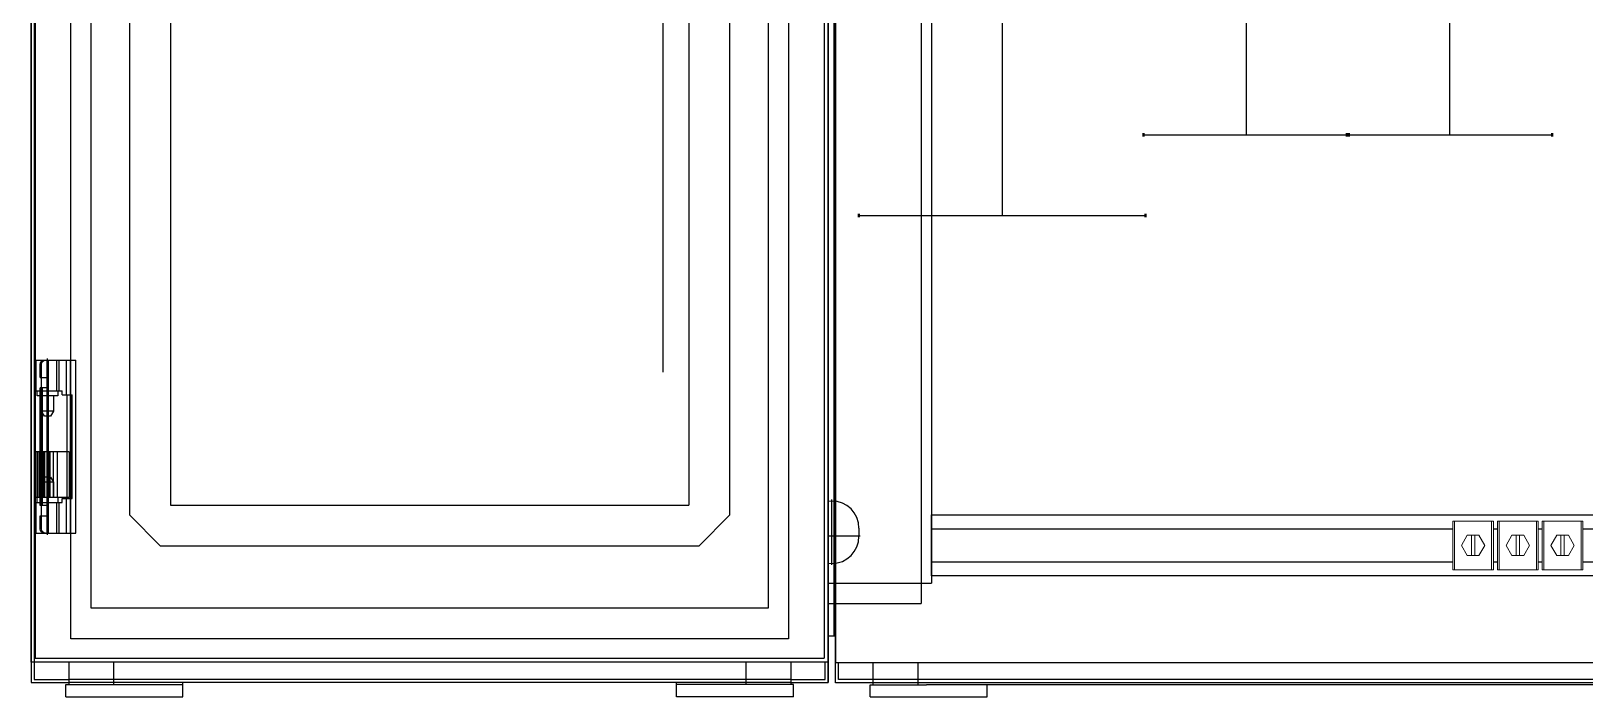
# Model space of a CAD drawing. Header units: millimetres. Extents: x 37984 to 70752, y 14140 to 37584.
# Drawn here: x 38702 to 39466, y 14760 to 15087 of the extents above; entities that cross this region are included whole.
import ezdxf

# ---------------------------------------------------------------- set-up
doc = ezdxf.new("R2010")
doc.units = ezdxf.units.MM
doc.set_wipeout_variables(frame=1)
doc.layers.add('! NO PLOT !', color=7, linetype='Continuous', true_color=0xff75dd, plot=False)
doc.layers.add('000-PI-Oprema', color=30, linetype='Continuous', lineweight=5)
doc.layers.add('000-PI-ORMAR', color=2, linetype='Continuous')
doc.layers.add('004-PI-DIN Šina', color=3, linetype='Continuous')

# ---------------------------------------------------------------- blocks, each defined once
blk = doc.blocks.new('SINAMICS_FSC_1mm')
at = {"layer": '! NO PLOT !', "ltscale": 0.25}
for p, q in [((70256.12, 54000.05), (70256.12, 53900.05)), ((70186.12, 53900.05), (70326.12, 53900.05))]:
    blk.add_line(p, q, dxfattribs=at)
at = {"layer": '! NO PLOT !', "lineweight": 70, "ltscale": 0.25}
for p, q in [((70185.12, 53900.05), (70186.12, 53900.05)), ((70326.12, 53900.05), (70327.12, 53900.05))]:
    blk.add_line(p, q, dxfattribs=at)
blk = doc.blocks.new('SINAMICS_FSB_1mm')
at = {"layer": '! NO PLOT !', "ltscale": 0.25}
for p, q in [((71040.15, 54000), (71040.15, 53900)), ((70990.15, 53900), (71090.15, 53900))]:
    blk.add_line(p, q, dxfattribs=at)
at = {"layer": '! NO PLOT !', "lineweight": 70, "ltscale": 0.25}
for p, q in [((70989.15, 53900), (70990.15, 53900)), ((71090.15, 53900), (71091.15, 53900))]:
    blk.add_line(p, q, dxfattribs=at)
blk = doc.blocks.new('*U1324')
at = {"layer": '004-PI-DIN Šina', "ltscale": 0.25}
for p, q in [((0, 15), (697.49, 15)), ((0, -15), (0, 15)), ((697.49, 8), (0, 8)), ((697.49, 15), (697.49, -15)), ((0, -8), (697.49, -8)), ((697.49, -15), (0, -15))]:
    blk.add_line(p, q, dxfattribs=at)
blk = doc.blocks.new('3240252_WCC_14-select__2', base_point=(55.67, 813.89))
at = {"layer": '000-PI-Oprema'}
for p, q in [((55.67, 837.89), (55.67, 813.89)), ((56.54, 837.89), (55.67, 837.89)), ((74.8, 837.89), (56.54, 837.89)), ((56.54, 813.89), (56.54, 837.89)), ((75.67, 837.89), (74.8, 837.89)), ((74.8, 813.89), (74.8, 837.89)), ((75.67, 837.89), (75.67, 813.89)), ((59.9, 825.89), (62.79, 830.89)), ((62.79, 820.89), (59.9, 825.89)), ((62.79, 830.89), (64.87, 830.89)), ((64.87, 820.89), (64.87, 830.89)), ((66.47, 830.89), (64.87, 830.89)), ((66.47, 830.89), (68.56, 830.89)), ((66.47, 830.89), (66.47, 820.89)), ((68.56, 830.89), (71.45, 825.89)), ((71.45, 825.89), (68.56, 820.89)), ((64.87, 820.89), (62.79, 820.89)), ((64.87, 820.89), (66.47, 820.89)), ((68.56, 820.89), (66.47, 820.89)), ((56.54, 813.89), (55.67, 813.89)), ((74.8, 813.89), (56.54, 813.89)), ((75.67, 813.89), (74.8, 813.89))]:
    blk.add_line(p, q, dxfattribs=at)
blk = doc.blocks.new('Drfsicht1', base_point=(65.67, 825.89))
blk.add_wipeout([(55.67, 837.89), (75.67, 837.89), (75.67, 813.89), (55.67, 813.89)])
at = {"layer": '000-PI-Oprema'}
blk.add_blockref('3240252_WCC_14-select__2', (55.67, 813.89), dxfattribs=at)
blk = doc.blocks.new('Uvodnica_ WCC14')
at = {"layer": '000-PI-Oprema'}
blk.add_blockref('Drfsicht1', (0, 0), dxfattribs=at)
blk = doc.blocks.new('poveznica montaznih ploca 2100mm')
at = {"layer": '! NO PLOT !'}
for p, q in [((59472.54, 55742.17), (59472.54, 53847.74)), ((59570.54, 55742.17), (59570.54, 53847.74)), ((59477.54, 55740.77), (59477.54, 53837.74)), ((59565.54, 55740.77), (59565.54, 53837.74)), ((59521.54, 53856.71), (59521.54, 53888.77)), ((59535.57, 53870.74), (59507.5, 53870.74)), ((59508.17, 53874.74), (59508.17, 53870.74)), ((59508.17, 53870.74), (59516.28, 53870.74)), ((59534.9, 53870.74), (59526.79, 53870.74)), ((59534.9, 53874.74), (59534.9, 53870.74)), ((59472.54, 53847.74), (59570.54, 53847.74)), ((59477.54, 53847.74), (59477.54, 53837.74)), ((59565.54, 53847.74), (59565.54, 53837.74)), ((59477.54, 53837.74), (59565.54, 53837.74))]:
    blk.add_line(p, q, dxfattribs=at)
for centre, start, end in [((59521.54, 53874.74), 0, 180), ((59521.54, 53870.74), 180, 0)]:
    blk.add_arc(centre, 13.36, start, end, dxfattribs=at)
blk = doc.blocks.new('800mm bez ploce')
at = {"layer": '000-PI-ORMAR'}
for p, q in [((47129.52, 47274.57), (47129.52, 45290.07)), ((47126.01, 47254.07), (47126.01, 45303.07)), ((47128.73, 47254.07), (47128.73, 45303.07)), ((47126.01, 45303.07), (47129.52, 45303.07)), ((47129.51, 45280.07), (47129.51, 45303.07)), ((47129.52, 45290.07), (47921.52, 45290.07)), ((47131.01, 45281.57), (47131.01, 45290.07)), ((47148.01, 45290.07), (47148.01, 45279.07)), ((47170.01, 45290.07), (47170.01, 45279.07)), ((47148.01, 45281.57), (47131.01, 45281.57)), ((47903.01, 45281.57), (47148.01, 45281.57)), ((47148.01, 45280.07), (47129.51, 45280.07)), ((47146.55, 45279.07), (47148.01, 45279.07)), ((47146.55, 45273.07), (47146.55, 45279.07)), ((47903.01, 45280.07), (47148.01, 45280.07)), ((47148.01, 45279.07), (47152.27, 45279.07)), ((47152.27, 45279.07), (47174.38, 45279.07)), ((47876.64, 45279.07), (47174.38, 45279.07)), ((47204.2, 45273.07), (47204.2, 45279.07)), ((47146.55, 45273.07), (47204.2, 45273.07))]:
    blk.add_line(p, q, dxfattribs=at)

msp = doc.modelspace()

# ---------------------------------------------------------------- linework, layer by layer
at = {"layer": '000-PI-ORMAR'}
for p, q in [((38701.672, 14766.973), (38720.172, 14766.973)), ((38703.172, 14768.473), (38720.172, 14768.473)), ((38718.71, 14765.973), (38720.172, 14765.973)), ((38718.71, 14759.973), (38718.71, 14765.973)), ((39075.172, 14768.473), (38720.172, 14768.473)), ((39075.172, 14766.973), (38720.172, 14766.973)), ((38720.172, 14765.973), (38724.429, 14765.973)), ((38724.429, 14765.973), (38776.361, 14765.973)), ((38776.361, 14759.973), (38776.361, 14766.973)), ((39018.399, 14766.973), (38776.944, 14766.973)), ((39019.006, 14759.973), (39019.006, 14766.973)), ((39070.938, 14765.973), (39019.006, 14765.973)), ((39075.196, 14765.973), (39070.938, 14765.973)), ((39075.172, 14768.473), (39092.172, 14768.473)), ((39075.172, 14766.973), (39093.672, 14766.973)), ((39076.657, 14765.973), (39075.196, 14765.973)), ((39076.657, 14759.973), (39076.657, 14765.973)), ((38718.71, 14759.973), (38776.361, 14759.973)), ((39076.657, 14759.973), (39019.006, 14759.973))]:
    msp.add_line(p, q, dxfattribs=at)

# ---------------------------------------------------------------- block references
msp.add_blockref('SINAMICS_FSB_1mm', (-31640.966, -38863.629))
at = {"layer": '000-PI-Oprema'}
for name, p in [('SINAMICS_FSC_1mm', (-31076.939, -38903.384)), ('*U1324', (39144.408, 14834.404))]:
    msp.add_blockref(name, p, dxfattribs=at)

# ---------------------------------------------------------------- next in the draw order: block references
at = {"layer": '! NO PLOT !'}
msp.add_blockref('poveznica montaznih ploca 2100mm', (-20426.128, -39031.862), dxfattribs=at)
msp.add_blockref('SINAMICS_FSB_1mm', (-31740.966, -38863.629))
at = {"layer": '000-PI-Oprema'}
msp.add_blockref('Drfsicht1', (39454.767, 14834.404), dxfattribs=at)

# ---------------------------------------------------------------- next in the draw order: block references
msp.add_blockref('Drfsicht1', (39432.767, 14834.404), dxfattribs=at)

# ---------------------------------------------------------------- next in the draw order: wipeouts: each hides what was drawn before it
msp.add_wipeout([(38703.172, 16761.473), (39093.66, 16761.473), (39093.172, 14778.973), (38703.16, 14776.973)]).dxf.layer = '000-PI-ORMAR'

# ---------------------------------------------------------------- next in the draw order: linework, layer by layer
at = {"layer": '! NO PLOT !'}
for p, q in [((39093.66, 16761.473), (39093.66, 14776.973)), ((39093.66, 14776.973), (39093.66, 16761.473)), ((38721.16, 14788.473), (38721.16, 16749.973)), ((39074.16, 16749.973), (39074.16, 14788.473)), ((38731.16, 14803.473), (38731.16, 16734.973)), ((39064.16, 16734.973), (39064.16, 14803.473)), ((39093.672, 14789.973), (39093.672, 16740.835)), ((38750.16, 14849.223), (38750.16, 16689.223)), ((39045.16, 16689.223), (39045.16, 14849.223)), ((38770.16, 16684.223), (38770.16, 14854.223)), ((39025.16, 16684.223), (39025.16, 14854.223)), ((38765.16, 14834.223), (38750.16, 14849.223)), ((38770.16, 14854.223), (39025.16, 14854.223)), ((39045.16, 14849.223), (39030.16, 14834.223)), ((38765.16, 14834.223), (39030.16, 14834.223)), ((39064.16, 14803.473), (38731.16, 14803.473)), ((39074.16, 14788.473), (38721.16, 14788.473))]:
    msp.add_line(p, q, dxfattribs=at)
at = {"layer": '! NO PLOT !', "ltscale": 0.25}
msp.add_line((39012.296, 15139.574), (39012.296, 14919.574), dxfattribs=at)
at = {"layer": '000-PI-ORMAR'}
for p, q in [((38701.66, 14776.973), (38701.66, 16761.473)), ((38701.66, 14776.973), (38701.66, 16761.473)), ((38701.672, 16761.473), (38701.672, 14776.973)), ((38703.172, 16761.473), (38703.172, 14776.973)), ((38703.66, 16759.473), (38703.66, 14778.973)), ((39091.66, 16759.473), (39091.66, 14778.973)), ((39093.66, 16761.473), (39093.66, 14776.973)), ((39093.672, 16740.904), (39093.672, 14789.904)), ((39093.672, 16740.904), (39093.672, 14789.904)), ((39096.39, 16740.904), (39096.39, 14789.904)), ((39096.39, 16740.904), (39096.39, 14789.904)), ((39097.172, 14789.904), (39097.172, 16740.766)), ((38704.217, 14910.473), (38704.217, 14925.473)), ((38704.217, 14925.473), (38723.659, 14925.473)), ((38706.142, 14916.973), (38706.142, 14923.473)), ((38706.789, 14923.473), (38706.142, 14923.473)), ((38706.789, 14842.473), (38706.789, 14923.473)), ((38709.548, 14840.473), (38709.548, 14925.473)), ((38709.767, 14896.623), (38709.767, 14926.323)), ((38709.767, 14910.473), (38709.767, 14925.473)), ((38710.295, 14840.473), (38710.295, 14925.473)), ((38714.403, 14910.473), (38714.403, 14925.473)), ((38715.317, 14925.473), (38715.317, 14910.473)), ((38719.078, 14908.473), (38719.078, 14925.473)), ((38720.971, 14840.473), (38720.971, 14925.473)), ((38721.176, 14908.473), (38721.176, 14925.473)), ((38723.659, 14840.473), (38723.659, 14925.473)), ((38706.142, 14916.973), (38710.295, 14916.973)), ((38706.784, 14848.973), (38706.784, 14916.973)), ((38704.217, 14910.473), (38716.981, 14910.473)), ((38704.667, 14907.973), (38704.667, 14910.473)), ((38714.867, 14907.973), (38704.667, 14907.973)), ((38706.06, 14853.973), (38706.06, 14911.973)), ((38710.295, 14911.973), (38706.06, 14911.973)), ((38706.494, 14853.973), (38706.494, 14911.973)), ((38706.817, 14900.484), (38706.817, 14907.973)), ((38707.213, 14853.973), (38707.213, 14911.973)), ((38712.717, 14907.973), (38712.717, 14900.484)), ((38714.867, 14910.473), (38714.867, 14907.973)), ((38716.981, 14908.473), (38716.981, 14910.473)), ((38716.981, 14908.473), (38721.905, 14908.473)), ((38719.443, 14857.473), (38719.443, 14908.473)), ((38721.905, 14857.473), (38721.905, 14908.473)), ((38712.717, 14900.484), (38706.817, 14900.484)), ((38708.267, 14897.973), (38706.817, 14900.484)), ((38712.717, 14900.484), (38711.267, 14897.973)), ((38711.267, 14897.973), (38708.267, 14897.973)), ((38720.46, 14880.473), (38703.66, 14880.473)), ((38703.861, 14880.473), (38703.861, 14857.973)), ((38704.617, 14880.473), (38704.617, 14857.973)), ((38705.62, 14857.973), (38705.62, 14880.473)), ((38705.741, 14880.473), (38705.741, 14857.973)), ((38706.497, 14880.473), (38706.497, 14857.973)), ((38707.62, 14880.473), (38707.62, 14857.973)), ((38707.981, 14880.473), (38707.981, 14857.973)), ((38708.338, 14880.473), (38708.338, 14857.973)), ((38710.481, 14880.473), (38710.481, 14857.973)), ((38710.838, 14880.473), (38710.838, 14857.973)), ((38712.51, 14880.473), (38712.51, 14857.973)), ((38714.51, 14880.473), (38714.51, 14857.973)), ((38720.46, 14880.473), (38720.46, 14857.973)), ((38706.817, 14865.461), (38708.267, 14867.973)), ((38706.817, 14857.973), (38706.817, 14865.461)), ((38712.717, 14865.461), (38706.817, 14865.461)), ((38711.267, 14867.973), (38708.267, 14867.973)), ((38709.767, 14839.623), (38709.767, 14869.323)), ((38711.267, 14867.973), (38712.717, 14865.461)), ((38712.717, 14865.461), (38712.717, 14857.973)), ((38720.46, 14857.973), (38703.66, 14857.973)), ((38704.217, 14840.473), (38704.217, 14855.473)), ((38704.217, 14855.473), (38716.981, 14855.473)), ((38704.667, 14855.473), (38704.667, 14857.973)), ((38709.767, 14840.473), (38709.767, 14855.473)), ((38714.403, 14840.473), (38714.403, 14855.473)), ((38714.867, 14857.973), (38714.867, 14855.473)), ((38715.317, 14855.473), (38715.317, 14840.473)), ((38716.981, 14855.473), (38716.981, 14857.473)), ((38716.981, 14857.473), (38721.905, 14857.473)), ((38719.078, 14840.473), (38719.078, 14857.473)), ((38721.176, 14840.473), (38721.176, 14857.473)), ((38710.295, 14853.973), (38706.06, 14853.973)), ((38706.142, 14848.973), (38710.295, 14848.973)), ((38706.142, 14842.473), (38706.142, 14848.973)), ((38704.217, 14840.473), (38723.659, 14840.473)), ((38706.789, 14842.473), (38706.142, 14842.473)), ((39093.672, 14766.973), (39093.672, 14789.973)), ((39093.672, 14789.904), (39097.184, 14789.904)), ((39093.672, 14789.904), (39097.184, 14789.904)), ((38703.66, 14778.973), (39091.66, 14778.973)), ((39093.66, 14776.973), (38701.66, 14776.973)), ((39093.66, 14776.973), (38701.66, 14776.973)), ((38701.672, 14776.973), (38701.672, 14766.973)), ((38703.172, 14776.973), (38703.172, 14768.473)), ((38720.172, 14776.973), (38720.172, 14765.973)), ((38742.172, 14776.973), (38742.172, 14765.973)), ((39053.196, 14776.973), (39053.196, 14765.973)), ((39075.196, 14776.973), (39075.196, 14765.973)), ((39092.172, 14768.473), (39092.172, 14776.973)), ((39093.672, 14776.973), (39093.672, 14766.973))]:
    msp.add_line(p, q, dxfattribs=at)
at = {"layer": '000-PI-ORMAR', "extrusion": (0, 0, -1)}
for centre, start_param, end_param in [((38708.073, 14923.473), 4.712389, 6.2831853), ((38708.72, 14923.473), 4.712389, 6.2831853), ((38708.073, 14842.473), 3.1415927, 4.712389), ((38708.72, 14842.473), 3.1415927, 4.712389)]:
    msp.add_ellipse(centre, major_axis=(0, 2), ratio=0.9659258, start_param=start_param, end_param=end_param, dxfattribs=at)

# ---------------------------------------------------------------- next in the draw order: block references
at = {"layer": '000-PI-Oprema'}
msp.add_blockref('Uvodnica_ WCC14', (39410.767, 14834.404), dxfattribs=at)

# ---------------------------------------------------------------- next in the draw order: block references
at = {"layer": '000-PI-Oprema', "ltscale": 0.25}
msp.add_blockref('800mm bez ploce', (-8032.339, -30513.162), dxfattribs=at)

doc.saveas('drawing.dxf')
